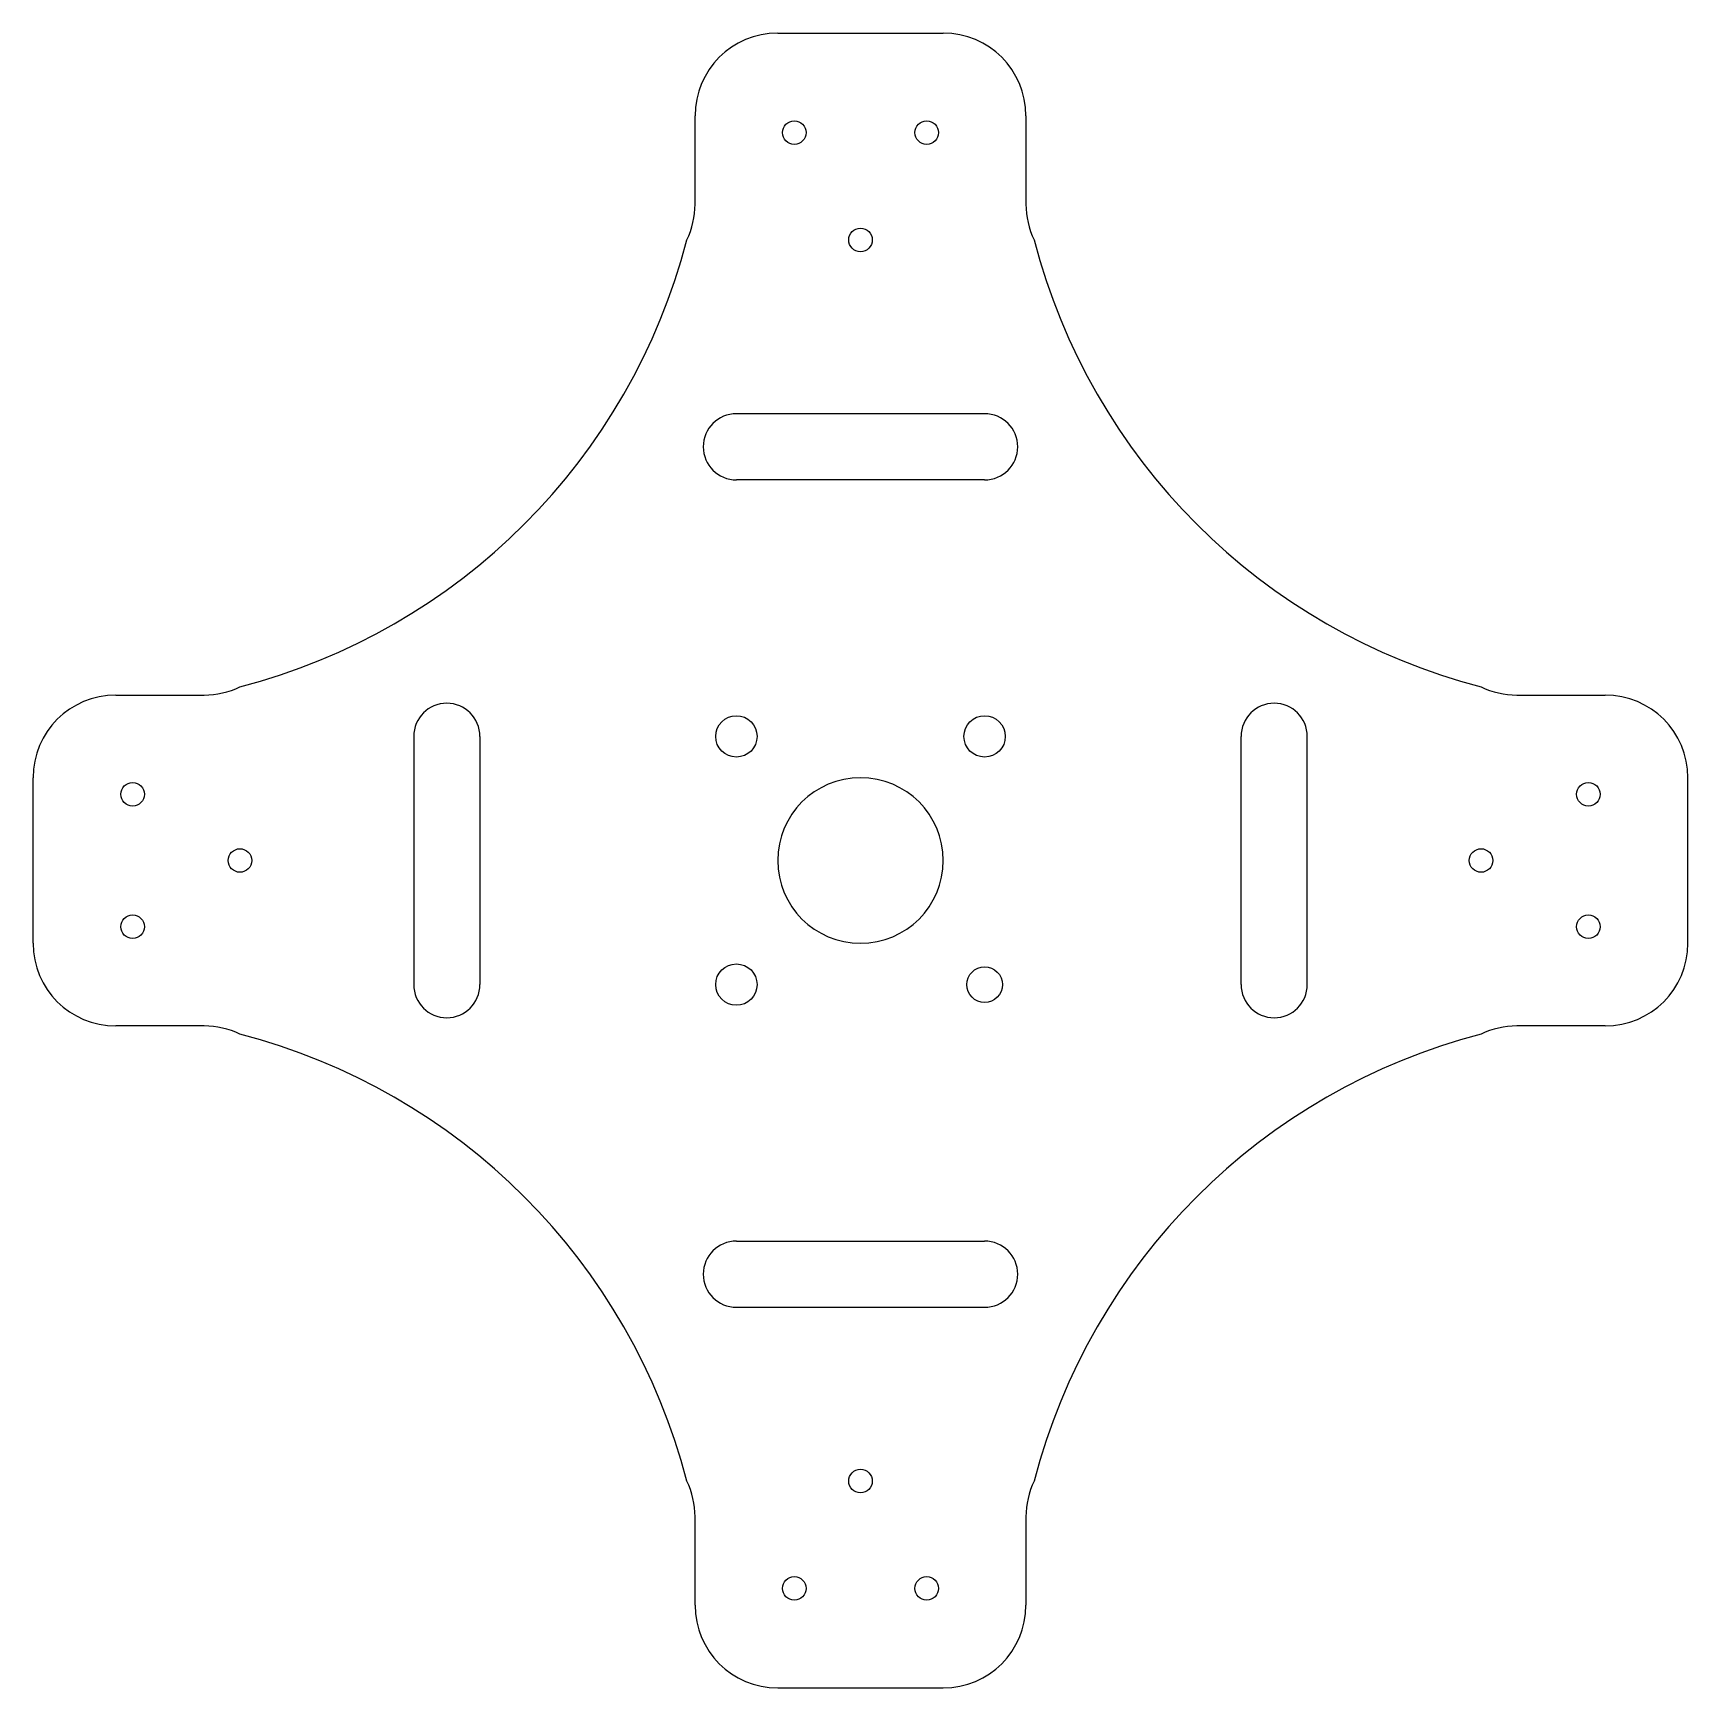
# Model space of a CAD drawing. Header units: millimetres. Extents: x -100 to 100, y -100 to 100.
import ezdxf

# ---------------------------------------------------------------- set-up
doc = ezdxf.new("R2010")
doc.units = ezdxf.units.MM

msp = doc.modelspace()

# ---------------------------------------------------------------- linework, layer by layer
at = {"color": 7, "linetype": 'Continuous', "lineweight": 25}
for p, q in [((-10, 100), (10, 100)), ((-20, 79.33), (-20, 90)), ((20, 90), (20, 79.33)), ((15, 54), (-15, 54)), ((15, 46), (-15, 46)), ((-90, 20), (-79.33, 20)), ((79.33, 20), (90, 20)), ((-54, 15), (-54, -15)), ((-46, 15), (-46, -15)), ((46, -15), (46, 15)), ((54, -15), (54, 15)), ((-100, -10), (-100, 10)), ((100, -10), (100, 10)), ((-79.33, -20), (-90, -20)), ((90, -20), (79.33, -20)), ((-15, -46), (15, -46)), ((-15, -54), (15, -54)), ((-20, -90), (-20, -79.33)), ((20, -79.33), (20, -90)), ((-10, -100), (10, -100))]:
    msp.add_line(p, q, dxfattribs=at)
for centre, radius in [((-8, 87.97), 1.42), ((8, 87.97), 1.42), ((0, 75), 1.43), ((-15, 15), 2.5), ((15, 15), 2.5), ((-87.97, 8), 1.42), ((87.97, 8), 1.42), ((-75, 0), 1.42), ((75, 0), 1.42), ((-87.97, -8), 1.42), ((87.97, -8), 1.42), ((-15, -15), 2.5), ((15, -15), 2.15), ((0, -75), 1.43), ((-8, -87.97), 1.42), ((8, -87.97), 1.42)]:
    msp.add_circle(centre, radius, dxfattribs=at)
for centre, radius, start, end in [((-10, 90), 10, 90, 180), ((10, 90), 10, 0, 90), ((-30, 79.33), 10, 334.3216, 0), ((30, 79.33), 10, 180, 205.6784), ((-93.86, 93.86), 75.27, 284.5122, 345.4878), ((93.86, 93.86), 75.27, 194.5122, 255.4878), ((-15, 50), 4, 90, 270), ((15, 50), 4, 270, 90), ((-90, 10), 10, 90, 180), ((-79.33, 30), 10, 270, 295.6784), ((79.33, 30), 10, 244.3216, 270), ((90, 10), 10, 0, 90), ((-50, 15), 4, 0, 180), ((50, 15), 4, 0, 180), ((0, 0), 10, 90, 0), ((0, 0), 10, 0, 90), ((-90, -10), 10, 180, 270), ((90, -10), 10, 270, 0), ((-50, -15), 4, 180, 0), ((50, -15), 4, 180, 0), ((-79.33, -30), 10, 64.3216, 90), ((-93.86, -93.86), 75.27, 14.5122, 75.4878), ((93.86, -93.86), 75.27, 104.5122, 165.4878), ((79.33, -30), 10, 90, 115.6784), ((-15, -50), 4, 90, 270), ((15, -50), 4, 270, 90), ((-30, -79.33), 10, 0, 25.6784), ((30, -79.33), 10, 154.3216, 180), ((-10, -90), 10, 180, 270), ((10, -90), 10, 270, 0)]:
    msp.add_arc(centre, radius, start, end, dxfattribs=at)

doc.saveas('drawing.dxf')
